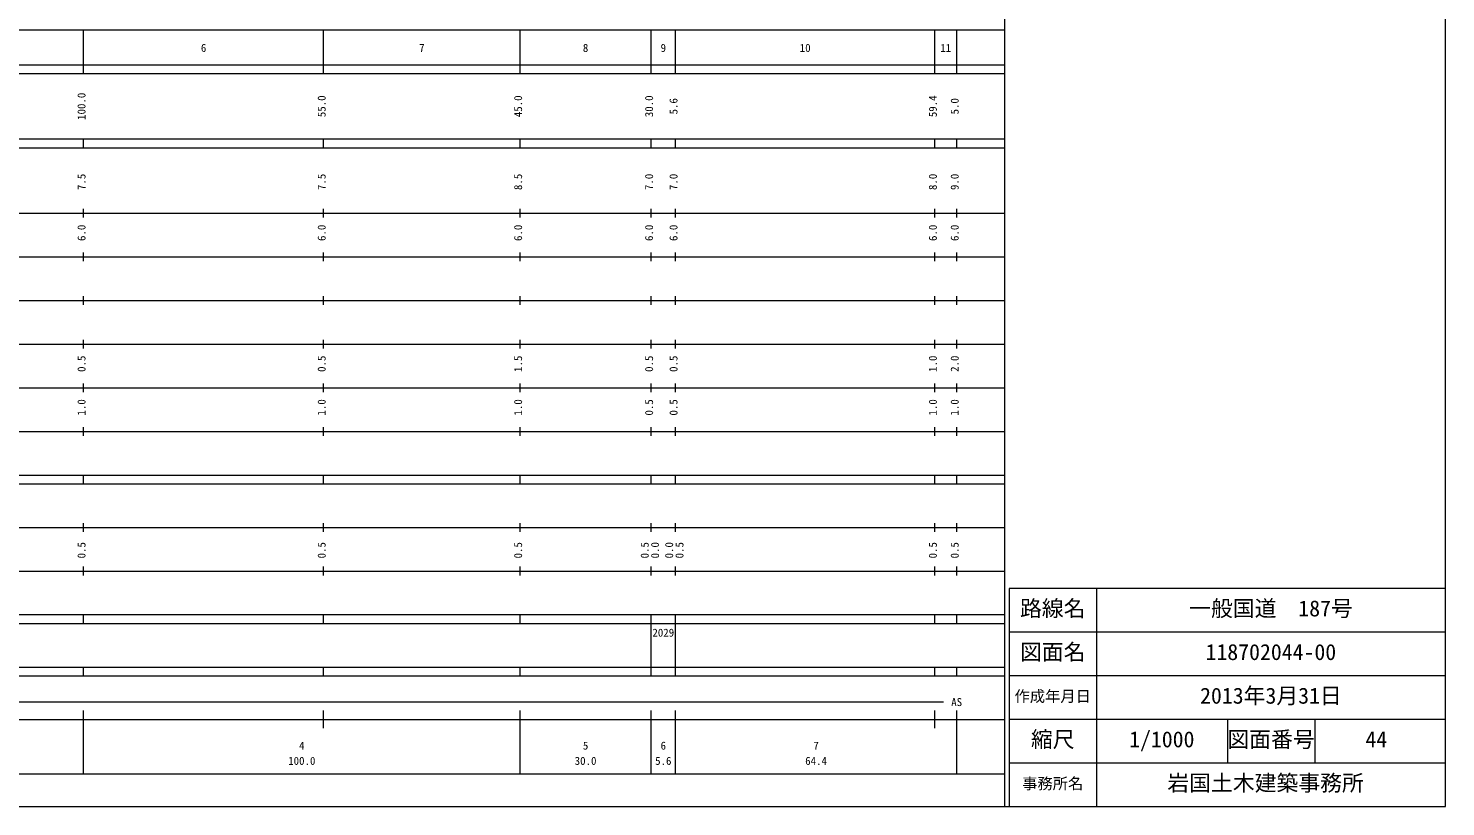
# Model space of a CAD drawing. Units: millimetres on the paper, enlarged 1000 times. Extents: x 40000 to 680000, y 20000 to 380000.
# Drawn here: x 355358 to 680000, y 20000 to 198357 of the extents above; entities that cross this region are included whole.
import ezdxf
from ezdxf.enums import TextEntityAlignment as Align

# ---------------------------------------------------------------- set-up
doc = ezdxf.new("R2010")
doc.units = ezdxf.units.MM
doc.header["$LTSCALE"] = 1000
for name, color, linetype, lineweight in [('S-BGD-HTXT', 7, 'Continuous', 13), ('S-TTL', 2, 'Continuous', 13), ('S-TTL-TXT', 7, 'Continuous', 13)]:
    doc.layers.add(name, color=color, linetype=linetype, lineweight=lineweight)
doc.layers.add('表題_事務所名', color=7, linetype='Continuous')
doc.styles.add('ＭＳ ゴシック', font='')
doc.styles.get('ＭＳ ゴシック').set_extended_font_data('MS Gothic')

msp = doc.modelspace()

# ---------------------------------------------------------------- linework, layer by layer
at = {"layer": 'S-BGD-HTXT'}
for p, q in [((579000, 20000), (579000, 370000)), ((68000, 198000), (579000, 198000)), ((368000, 188000), (368000, 198000)), ((423000, 188000), (423000, 198000)), ((468000, 188000), (468000, 198000)), ((498000, 188000), (498000, 198000)), ((503600, 188000), (503600, 198000)), ((563000, 188000), (563000, 198000)), ((568000, 188000), (568000, 198000)), ((40000, 190000), (579000, 190000)), ((40000, 188000), (579000, 188000)), ((40000, 173000), (579000, 173000)), ((368000, 171000), (368000, 173000)), ((423000, 171000), (423000, 173000)), ((468000, 171000), (468000, 173000)), ((498000, 171000), (498000, 173000)), ((503600, 171000), (503600, 173000)), ((563000, 171000), (563000, 173000)), ((568000, 171000), (568000, 173000)), ((40000, 171000), (579000, 171000)), ((40000, 156000), (579000, 156000)), ((368000, 155000), (368000, 157000)), ((423000, 155000), (423000, 157000)), ((468000, 155000), (468000, 157000)), ((498000, 155000), (498000, 157000)), ((503600, 155000), (503600, 157000)), ((563000, 155000), (563000, 157000)), ((568000, 155000), (568000, 157000)), ((368000, 145000), (368000, 147000)), ((423000, 145000), (423000, 147000)), ((468000, 145000), (468000, 147000)), ((498000, 145000), (498000, 147000)), ((503600, 145000), (503600, 147000)), ((563000, 145000), (563000, 147000)), ((568000, 145000), (568000, 147000)), ((46000, 146000), (579000, 146000)), ((368000, 135000), (368000, 137000)), ((423000, 135000), (423000, 137000)), ((468000, 135000), (468000, 137000)), ((498000, 135000), (498000, 137000)), ((503600, 135000), (503600, 137000)), ((563000, 135000), (563000, 137000)), ((568000, 135000), (568000, 137000)), ((52000, 136000), (579000, 136000)), ((368000, 125000), (368000, 127000)), ((423000, 125000), (423000, 127000)), ((468000, 125000), (468000, 127000)), ((498000, 125000), (498000, 127000)), ((503600, 125000), (503600, 127000)), ((563000, 125000), (563000, 127000)), ((568000, 125000), (568000, 127000)), ((46000, 126000), (579000, 126000)), ((368000, 115000), (368000, 117000)), ((423000, 115000), (423000, 117000)), ((468000, 115000), (468000, 117000)), ((498000, 115000), (498000, 117000)), ((503600, 115000), (503600, 117000)), ((563000, 115000), (563000, 117000)), ((568000, 115000), (568000, 117000)), ((52000, 116000), (579000, 116000)), ((46000, 106000), (579000, 106000)), ((368000, 105000), (368000, 107000)), ((423000, 105000), (423000, 107000)), ((468000, 105000), (468000, 107000)), ((498000, 105000), (498000, 107000)), ((503600, 105000), (503600, 107000)), ((563000, 105000), (563000, 107000)), ((568000, 105000), (568000, 107000)), ((40000, 96000), (579000, 96000)), ((368000, 94000), (368000, 96000)), ((423000, 94000), (423000, 96000)), ((468000, 94000), (468000, 96000)), ((498000, 94000), (498000, 96000)), ((503600, 94000), (503600, 96000)), ((563000, 94000), (563000, 96000)), ((568000, 94000), (568000, 96000)), ((40000, 94000), (579000, 94000)), ((368000, 83000), (368000, 85000)), ((423000, 83000), (423000, 85000)), ((468000, 83000), (468000, 85000)), ((498000, 83000), (498000, 85000)), ((503600, 83000), (503600, 85000)), ((563000, 83000), (563000, 85000)), ((568000, 83000), (568000, 85000)), ((49000, 84000), (579000, 84000)), ((368000, 73000), (368000, 75000)), ((423000, 73000), (423000, 75000)), ((468000, 73000), (468000, 75000)), ((498000, 73000), (498000, 75000)), ((503600, 73000), (503600, 75000)), ((563000, 73000), (563000, 75000)), ((568000, 73000), (568000, 75000)), ((40000, 74000), (579000, 74000)), ((40000, 64000), (579000, 64000)), ((40000, 62000), (579000, 62000)), ((368000, 62000), (368000, 64000)), ((423000, 62000), (423000, 64000)), ((468000, 62000), (468000, 64000)), ((498000, 62000), (498000, 64000)), ((498000, 52000), (498000, 62000)), ((503600, 62000), (503600, 64000)), ((503600, 52000), (503600, 62000)), ((563000, 62000), (563000, 64000)), ((568000, 62000), (568000, 64000)), ((40000, 52000), (579000, 52000)), ((368000, 50000), (368000, 52000)), ((423000, 50000), (423000, 52000)), ((468000, 50000), (468000, 52000)), ((498000, 50000), (498000, 52000)), ((503600, 50000), (503600, 52000)), ((563000, 50000), (563000, 52000)), ((568000, 50000), (568000, 52000)), ((40000, 50000), (579000, 50000)), ((71000, 44000), (565000, 44000)), ((40000, 40000), (579000, 40000)), ((368000, 27500), (368000, 42000)), ((423000, 38000), (423000, 42000)), ((468000, 27500), (468000, 42000)), ((498000, 27500), (498000, 42000)), ((503600, 27500), (503600, 42000)), ((563000, 38000), (563000, 42000)), ((568000, 27500), (568000, 42000)), ((68000, 27500), (579000, 27500))]:
    msp.add_line(p, q, dxfattribs=at)
at = {"layer": 'S-TTL'}
for p, q in [((680000, 20000), (680000, 380000)), ((680000, 70000), (580000, 70000)), ((580000, 70000), (580000, 20000)), ((600000, 70000), (600000, 20000)), ((680000, 60000), (580000, 60000)), ((680000, 50000), (580000, 50000)), ((680000, 40000), (580000, 40000)), ((630000, 40000), (630000, 30000)), ((650000, 40000), (650000, 30000)), ((680000, 30000), (580000, 30000)), ((40000, 20000), (680000, 20000))]:
    msp.add_line(p, q, dxfattribs=at)

# ---------------------------------------------------------------- texts
at = {"layer": 'S-BGD-HTXT', "style": 'ＭＳ ゴシック'}
for s, p in [('6', (394875, 192405)), ('7', (444875, 192405)), ('8', (482375, 192405)), ('9', (500175, 192405)), ('10', (532050, 192405)), ('11', (564250, 192405)), ('2029', (498300, 58405)), ('AS', (566750, 42500)), ('4', (417375, 32523)), ('5', (482375, 32523)), ('6', (500175, 32523)), ('7', (535175, 32523)), ('100.0', (414875, 29033)), ('30.0', (480500, 29033)), ('5.6', (498925, 29033)), ('64.4', (533300, 29033))]:
    msp.add_text(s, height=1833, dxfattribs=at).set_placement(p, align=Align.BOTTOM_LEFT)
for s, p in [('100.0', (369000, 177375)), ('55.0', (424000, 178000)), ('45.0', (469000, 178000)), ('30.0', (499000, 178000)), ('5.6', (504600, 178625)), ('59.4', (564000, 178000)), ('5.0', (569000, 178625)), ('7.5', (369000, 161299)), ('7.5', (424000, 161299)), ('8.5', (469000, 161299)), ('7.0', (499000, 161299)), ('7.0', (504600, 161299)), ('8.0', (564000, 161299)), ('9.0', (569000, 161299)), ('6.0', (369000, 149625)), ('6.0', (424000, 149625)), ('6.0', (469000, 149625)), ('6.0', (499000, 149625)), ('6.0', (504600, 149625)), ('6.0', (564000, 149625)), ('6.0', (569000, 149625)), ('0.5', (369000, 119625)), ('0.5', (424000, 119625)), ('1.5', (469000, 119625)), ('0.5', (499000, 119625)), ('0.5', (504600, 119625)), ('1.0', (564000, 119625)), ('2.0', (569000, 119625)), ('1.0', (369000, 109625)), ('1.0', (424000, 109625)), ('1.0', (469000, 109625)), ('0.5', (499000, 109625)), ('0.5', (504600, 109625)), ('1.0', (564000, 109625)), ('1.0', (569000, 109625)), ('0.5', (369000, 76889)), ('0.5', (424000, 76889)), ('0.5', (469000, 76889)), ('0.5', (498000, 76889)), ('0.0', (500370, 76889)), ('0.0', (503600, 76889)), ('0.5', (505970, 76889)), ('0.5', (564000, 76889)), ('0.5', (569000, 76889))]:
    msp.add_text(s, height=1833, rotation=90, dxfattribs=at).set_placement(p, align=Align.BOTTOM_LEFT)
at = {"layer": 'S-TTL-TXT', "style": 'ＭＳ ゴシック'}
for s, height, p in [('路線名', 3666, (582500, 62500)), ('路線名', 3666, (582500, 62500)), ('一般国道\u3000187号', 3666, (621250, 62500)), ('図面名', 3666, (582500, 52500)), ('図面名', 3666, (582500, 52500)), ('118702044-00', 3666, (625000, 52500)), ('作成年月日', 2566, (581250, 43250)), ('作成年月日', 2566, (581250, 43250)), ('2013年3月31日', 3666, (623750, 42500)), ('縮尺', 3666, (585000, 32500)), ('縮尺', 3666, (585000, 32500)), ('1/1000', 3666, (607500, 32500)), ('図面番号', 3666, (630000, 32500)), ('図面番号', 3666, (630000, 32500)), ('44', 3666, (661625, 32500)), ('事務所名', 2566, (583000, 23250)), ('事務所名', 2566, (583000, 23250))]:
    msp.add_text(s, height=height, dxfattribs=at).set_placement(p, align=Align.BOTTOM_LEFT)
at = {"layer": '表題_事務所名', "style": 'ＭＳ ゴシック'}
msp.add_text('岩国土木建築事務所 ', height=3666, dxfattribs=at).set_placement((616250, 22500), align=Align.BOTTOM_LEFT)

doc.saveas('drawing.dxf')
